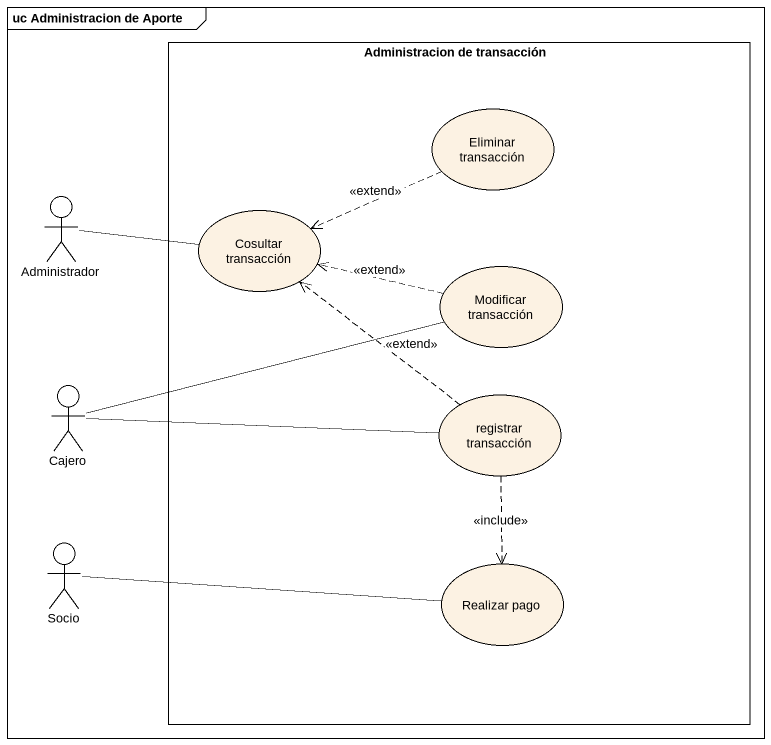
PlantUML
@startuml
mainframe uc Administracion de Aporte
rectangle "Administracion de transacción" as Administracion_de {
  usecase "Eliminar transacción" as Eliminar_transacción
  usecase "Cosultar transacción" as Cosultar_transacción
  usecase "Modificar transacción" as Modificar_transacción
  usecase "registrar transacción" as registrar_transacción
  usecase "Realizar pago" as Realizar_pago
}
actor Administrador
actor Cajero
actor Socio
Eliminar_transacción .left.> Cosultar_transacción : <<extend>>
Administrador -right- Cosultar_transacción
Modificar_transacción .left.> Cosultar_transacción : <<extend>>
Cajero -right- Modificar_transacción
Cajero -right- registrar_transacción
registrar_transacción .up.> Cosultar_transacción : <<extend>>
registrar_transacción ..> Realizar_pago : <<include>>
Socio -right- Realizar_pago
@enduml
